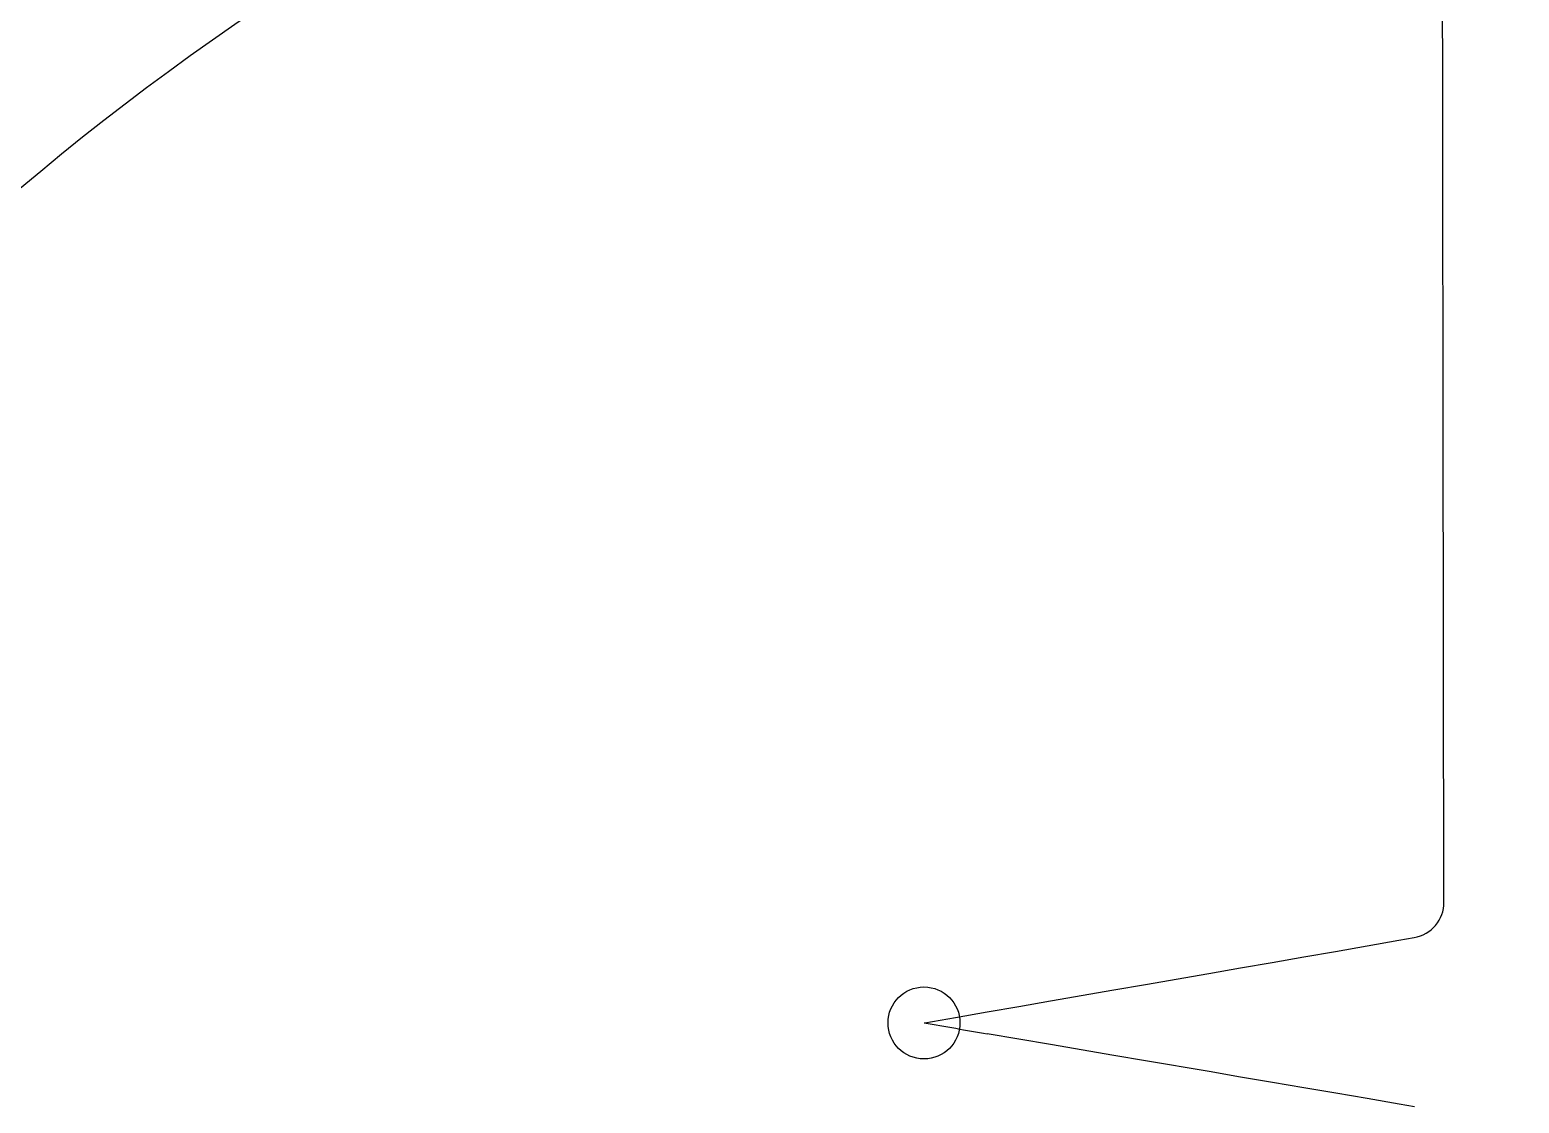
# Model space of a CAD drawing. Header units: millimetres. Extents: x -31.9 to 31.9, y -31.9 to 31.9.
# Drawn here: x -11.98 to -1.63, y 16.98 to 24.44 of the extents above; entities that cross this region are included whole.
import ezdxf

# ---------------------------------------------------------------- set-up
doc = ezdxf.new("R2010")
doc.units = ezdxf.units.MM
for name, color, linetype in [('CUT_INNER', 6, 'Continuous'), ('CUT_OUTER', 1, 'Continuous'), ('ENGRAVE', 7, 'Continuous')]:
    doc.layers.add(name, color=color, linetype=linetype)

msp = doc.modelspace()

# ---------------------------------------------------------------- linework, layer by layer
at = {"layer": 'CUT_INNER'}
for points in [[(-2.1541, 18.3786), (-2.1669, 26.9552)], [(-5.766, 17.5394), (-5.7614, 17.5405), (-5.5474, 17.5777), (-5.3275, 17.616), (-5.1075, 17.6542), (-4.8876, 17.6925), (-4.4477, 17.769), (-4.2277, 17.8073), (-3.7879, 17.8838), (-3.5679, 17.922), (-3.348, 17.9603), (-3.128, 17.9986), (-2.9081, 18.0368), (-2.6881, 18.0751), (-2.4682, 18.1133), (-2.3612, 18.1319)], [(-2.3595, 16.9571), (-2.4665, 16.9754), (-2.6866, 17.013), (-2.9066, 17.0506), (-3.1267, 17.0882), (-3.3467, 17.1258), (-3.5668, 17.1634), (-3.7868, 17.201), (-4.227, 17.2762), (-4.447, 17.3138), (-4.8871, 17.389), (-5.1072, 17.4266), (-5.3272, 17.4642)]]:
    msp.add_lwpolyline(points, dxfattribs=at)
for centre, radius, start, end in [((-0.0001, 9.1157), 18.6373, 112.1507, 186.02191), ((-2.4041, 18.3782), 0.25, 279.86802, 0.08562), ((31.0878, 231.2355), 216.8506, 260.21508, 260.332703)]:
    msp.add_arc(centre, radius, start, end, dxfattribs=at)
at = {"layer": 'CUT_OUTER'}
msp.add_circle((0, 0), 31.9, dxfattribs=at)
at = {"layer": 'ENGRAVE'}
for centre, radius in [((0, 9.1156), 21.0426), ((-5.7673, 17.5394), 0.25)]:
    msp.add_circle(centre, radius, dxfattribs=at)

doc.saveas('drawing.dxf')
